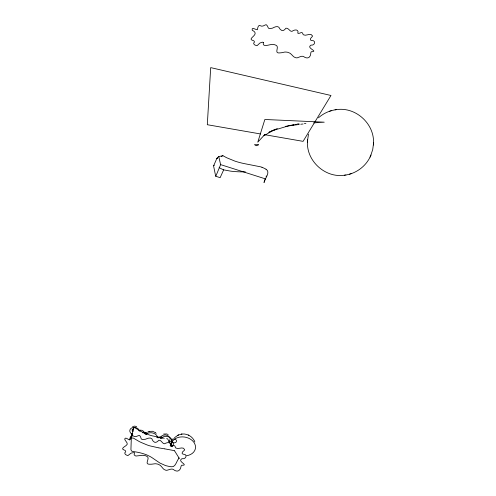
<?xml version="1.0" encoding="UTF-8"?>
<svg xmlns="http://www.w3.org/2000/svg" width="496" height="496" viewBox="0 0 496 496"><rect width="100%" height="100%" fill="white"/><g stroke="black" fill="none" stroke-linecap="round" stroke-linejoin="round"><path stroke-width="0.74" d="M132.767 431.706L132.835 430.206A26.865 20.578 9 0 1 132.891 429.517L133.542 427.763A0.769 0.589 9 0 1 133.901 427.639L134.788 427.806A7.378 5.648 9 0 1 135.78 428.296L138.018 429.635M344.652 175.181C325.171 178.343 306.02 160.741 307.483 141.081M307.495 140.876L308.506 134.112M370.58 155.98L372.732 149.525L373.451 143.97M373.463 143.772C374.926 124.105 355.775 106.51 336.294 109.666M307.439 142.116L307.539 139.835M373.407 145.012L373.507 142.736M217.279 158.478L216.857 158.336M174.536 450.802L179.149 458.18C176.65 460.059 175.795 467.883 171.12 466.748A34.057 26.04 9.2 0 1 169.012 466.401L166.501 465.825A15.68 11.991 9.2 0 1 164.92 465.304L160.165 463.159A10.007 7.651 9.2 0 1 159.427 462.718L151.999 457.647A45.099 34.484 9.2 0 0 150.362 456.667L146.94 454.975A52.303 39.99 9.2 0 0 144.46 454.076L143.914 453.896A37.38 28.582 9.2 0 0 139.946 452.78L138.657 452.488A54.727 41.844 9.2 0 0 135.941 451.961L132.19 451.341L131.397 450.814L130.925 449.581L131.266 439.475L133.461 427.825M266.259 175.906L266.098 176.483M265.484 178.269L264.021 182.522C264.61 178.796 270.959 172.149 266.017 169.229M245.359 171.87L240.61 171.852A52.514 33.17 4.5 0 1 238.037 171.765L237.317 171.728A73.836 46.643 4.5 0 1 234.335 171.523L231.762 171.275A28.582 18.061 4.5 0 1 230.175 171.058L223.671 169.855L220.137 177.661L215.791 176.278L220.627 164.629A11.699 7.663 23.9 0 1 220.553 164.374L218.786 156.587L222.89 155.682L226.021 157.387A19.214 12.58 23.9 0 0 226.932 157.84L234.633 161.002A26.734 17.503 23.9 0 0 236.096 161.504L238.421 162.192A69.254 45.347 23.9 0 0 241.168 162.911L241.856 163.079A49.941 32.705 23.9 0 0 244.354 163.624L260.679 166.842A10.013 6.553 23.9 0 1 261.981 167.282M215.785 176.278A11.03 7.223 23.9 0 1 215.512 175.379L213.578 165.924L216.839 158.447M344.292 175.231C355.551 174.015 365.874 166.538 370.487 156.184M370.066 157.108L371.002 155.05M217.031 158.069L218.786 156.587M264.932 134.397L257.777 142.185L264.858 119.48L324.229 122.183L313.553 122.878M174.511 437.67L178.107 435.122M318.469 117.806C323.485 113.28 329.945 110.385 336.654 109.616M213.757 165.397L214.34 165.242M131.812 438.011L133.381 438.092L138.713 441.235A24.558 18.774 9.2 0 0 141.186 442.469L146.717 444.8A30.603 23.399 9.2 0 0 150.04 445.904L158.794 447.869M147.709 432.134L149.191 431.439M263.872 135.78L272.719 130.591L277.332 128.52M221.34 156.469L221.904 156.184M222.326 155.967L222.89 155.682M178.3 435.042L181.542 434.099M177.872 435.234L178.523 434.936M269.607 131.979L275.15 129.493M268.751 132.364L272.719 130.591L289.335 125.587L293.644 124.781M132.606 426.554L134.701 426.12L136.66 426.566M163.661 434.025L166.873 433.969M330.882 110.825L331.409 110.664M329.679 111.203L330.243 111.03M349.537 174.189L350.064 174.022M350.703 173.823L351.267 173.643M149.315 431.402L152.675 431.291L155.459 432.686M149.079 431.477L149.42 431.371M285.752 126.319L299.249 124.434M292.714 125.004L294.202 124.713M295.083 124.515L296.521 124.242M181.865 434.056C186.62 433.423 191.592 435.916 193.948 440.088M335.042 109.845L335.451 109.79M345.495 175.063L345.904 175.007M181.393 434.118L181.995 434.037M300.774 124.254L303.062 123.988M297.532 123.913L299.057 123.814M304.395 123.467L305.92 123.368M166.644 438.669L167.561 438.811L172.224 446.716M164.92 448.886L172.881 450.362A14.173 10.838 9.2 0 1 174.493 450.777M164.691 448.849L163.73 448.694M164.263 438.284L152.03 435.792A31.905 24.44 9 0 1 148.366 434.608L142.061 431.923A22.134 16.957 9 0 1 140.182 430.937M159.073 447.919L163.221 448.613M260.518 133.957L207.303 124.713L210.695 67.617L330.975 95.48L303.087 141.354L264.318 134.621M220.627 164.629L265.608 178.932M123.87 449.897L124.794 450.281A2.306 1.767 9 0 1 125.128 450.517A2.499 1.916 9 0 1 125.55 450.982L125.73 451.813L124.949 452.6A1.203 0.924 9 0 0 124.787 453.152L125.06 453.877A4.297 3.292 9 0 0 125.631 454.609L127.416 455.508A1.469 1.122 9 0 0 128.148 455.415L130.628 453.462A5.251 4.024 9 0 1 131.49 452.997L134.509 452.55L134.137 454.95L135.848 456.047L142.55 455.291L145.105 455.607A7.025 5.382 9 0 1 146.283 456.084C151.646 457.876 142.538 464.888 150.716 464.225A9.678 7.415 9 0 0 152.167 464.138L155.236 463.723L157.22 463.983A7.855 6.02 9 0 1 158.745 464.523C161.801 465.446 162.428 469.421 165.534 470.14A4.563 3.497 9 0 0 166.879 470.307L170.686 469.197A3.354 2.567 9 0 1 173.358 469.439C175.218 471.163 178.368 472.099 179.943 469.414C181.22 468.416 180.457 464.213 182.795 465.273C188.021 465.136 177.773 461.41 181.4 459.091A2.939 2.251 9 0 1 182.082 458.707C186.174 459.625 188.052 453.939 183.148 454.169A1.593 1.221 9 0 1 182.621 453.908L182.472 453.79A1.438 1.104 9 0 1 182.119 453.177L182.466 452.023L184.524 450.12A1.612 1.234 9 0 0 184.636 449.618C183.173 445.904 178.337 449.767 175.826 448.012A2.672 2.046 9 0 1 175.336 447.429L175.045 446.276A0.843 0.645 9 0 0 174.759 445.91L174.387 445.712A1.848 1.42 9 0 0 173.681 445.557C172.503 446.146 168.696 447.063 170.717 444.714C170.395 441.496 166.42 442.599 164.542 443.784C162.297 443.889 161.566 439.983 158.906 440.206C157.505 441.583 155.397 443.715 153.363 441.297A5.202 3.987 9 0 1 152.656 440.429C151.888 436.716 147.932 438.104 145.557 439.227C139.252 440.541 142.073 437.757 139.705 435.581A1.792 1.37 9 0 0 138.7 435.556L136.115 436.53L134.627 436.542A1.823 1.395 9 0 1 133.92 436.238C131.731 434.353 130.237 437.739 130.386 439.53C128.644 441.031 126.052 436.207 124.651 438.941C124.887 441.297 129.524 443.443 125.928 445.681C124.856 446.481 120.788 448.62 123.485 449.773M261.981 167.282L263.035 167.729A21.706 14.21 23.9 0 1 266.017 169.229M223.671 169.855L223.305 169.694M223.256 169.669L223.225 169.663A23.355 15.295 23.9 0 1 220.9 168.566L219.108 167.592M188.325 435.035L188.871 435.296M167.425 434.198L168.132 434.608M140.188 430.937L138.954 430.206M155.639 432.853L156.184 433.411M194.116 440.38L194.835 441.955M132.209 435.259A1.135 0.874 9 0 1 132.717 433.628M133.195 430.993A1.135 0.874 9 0 1 132.091 429.97A1.135 0.874 9 0 1 133.399 429.269M129.63 439.964A9.691 7.421 9 0 1 132.029 435.246M132.203 434.217A4.879 3.739 9 0 1 132.054 427.75A4.879 3.739 9 0 1 139.45 431.222M138.663 430.726A3.249 2.486 9 0 1 142.507 430.602A3.249 2.486 9 0 1 144.051 433.448M160.468 438.334A4.879 3.739 9 0 1 167.102 435.339A4.879 3.739 9 0 1 168.931 441.459M217.229 158.292A9.139 2.263 -12.1 0 1 217.527 158.019M217.397 158.385A4.532 1.06 -17.6 0 1 217.217 158.46M179.013 458.112A40.343 7.719 -67.4 0 1 179.149 458.186M178.969 458.124A39.699 0.347 60.1 0 1 178.876 457.963M171.362 445.892A1.135 0.874 9 0 1 171.585 446.164M144.72 433.721A1.135 0.874 9 0 1 146.574 434.527M145.192 433.932A1.135 0.874 9 0 1 145.204 432.469A1.135 0.874 9 0 1 146.934 433.163A1.135 0.874 9 0 1 145.557 434.081A1.618 1.24 9 0 0 144.751 432.369A1.618 1.24 9 0 0 142.606 432.816M158.807 437.931A1.618 1.24 9 0 1 160.611 436.92A1.618 1.24 9 0 1 162 438.445M168.845 441.905A2.926 2.244 9 0 1 173.11 443.021A2.926 2.244 9 0 1 171.43 446.059M156.705 437.546A2.926 2.244 9 0 1 160.481 438.216M171.046 445.52A12.307 9.43 9 0 1 182.23 436.877A12.307 9.43 9 0 1 195.337 445.445A12.307 9.43 9 0 1 186.651 455.719M161.2 438.34A5.921 4.532 9 0 1 169.917 437.515A5.921 4.532 9 0 1 170.457 444.422M145.967 434.428A6.56 5.022 9 0 1 153.022 433.064A6.56 5.022 9 0 1 157.691 437.85M263.333 42.414C262.161 48.744 270.853 43.295 274.046 44.559A7.025 5.382 9 0 1 275.274 44.962C280.755 46.32 272.583 54.101 280.569 52.83A9.678 7.415 9 0 0 281.995 52.644L284.983 52.018L286.973 52.148A7.855 6.02 9 0 1 288.548 52.582C291.698 53.32 292.708 57.226 295.895 57.759A4.563 3.497 9 0 0 297.24 57.834L300.88 56.463A3.354 2.567 9 0 1 303.552 56.525C305.511 58.069 308.748 58.912 310.062 56.054C311.203 54.951 309.988 50.797 312.412 51.702C317.552 51.156 307.03 48.242 310.335 45.595A2.939 2.251 9 0 1 310.967 45.161C315.196 45.762 316.274 39.94 311.507 40.536A1.593 1.221 9 0 1 310.961 40.312L310.8 40.201A1.438 1.104 9 0 1 310.384 39.612L310.595 38.428L312.418 36.382A1.612 1.234 9 0 0 312.474 35.867C310.713 32.265 306.212 36.425 303.577 34.856A2.672 2.046 9 0 1 303.025 34.305L302.603 33.164A0.843 0.645 9 0 0 302.287 32.817L301.897 32.649A1.848 1.42 9 0 0 301.177 32.538C300.055 33.22 296.416 34.385 298.152 31.893C297.544 28.743 293.725 30.002 291.939 31.378C289.689 31.614 288.622 27.795 285.969 28.173C284.741 29.698 282.807 31.905 280.606 29.642A5.202 3.987 9 0 1 279.812 28.824C278.721 25.234 274.945 26.728 272.651 28.092C266.575 29.865 269.024 26.796 266.451 24.837A1.792 1.37 9 0 0 265.459 24.874L263.016 26.028L261.541 26.139A1.823 1.395 9 0 1 260.809 25.885C258.019 24.025 257.753 28.148 257.412 29.723C255.849 29.989 251.224 26.344 252.21 30.25C261.305 34.714 245.551 38.645 253.363 40.604A2.306 1.767 9 0 1 253.723 40.815A2.499 1.916 9 0 1 254.194 41.249L254.46 42.073L253.778 42.91A1.203 0.924 9 0 0 253.685 43.474L254.033 44.187A4.297 3.292 9 0 0 254.684 44.888L256.544 45.663A1.469 1.122 9 0 0 257.263 45.527L259.489 43.394A5.251 4.024 9 0 1 260.295 42.873L262.403 42.172L263.333 42.414M258.459 144.801L256.19 145.731L254.467 144.627L258.459 144.801M172.441 442.339A2.567 1.965 9 0 0 176.52 441.273A2.567 1.965 9 0 0 172.999 438.979A2.567 1.965 9 0 0 172.441 442.339"/></g></svg>
